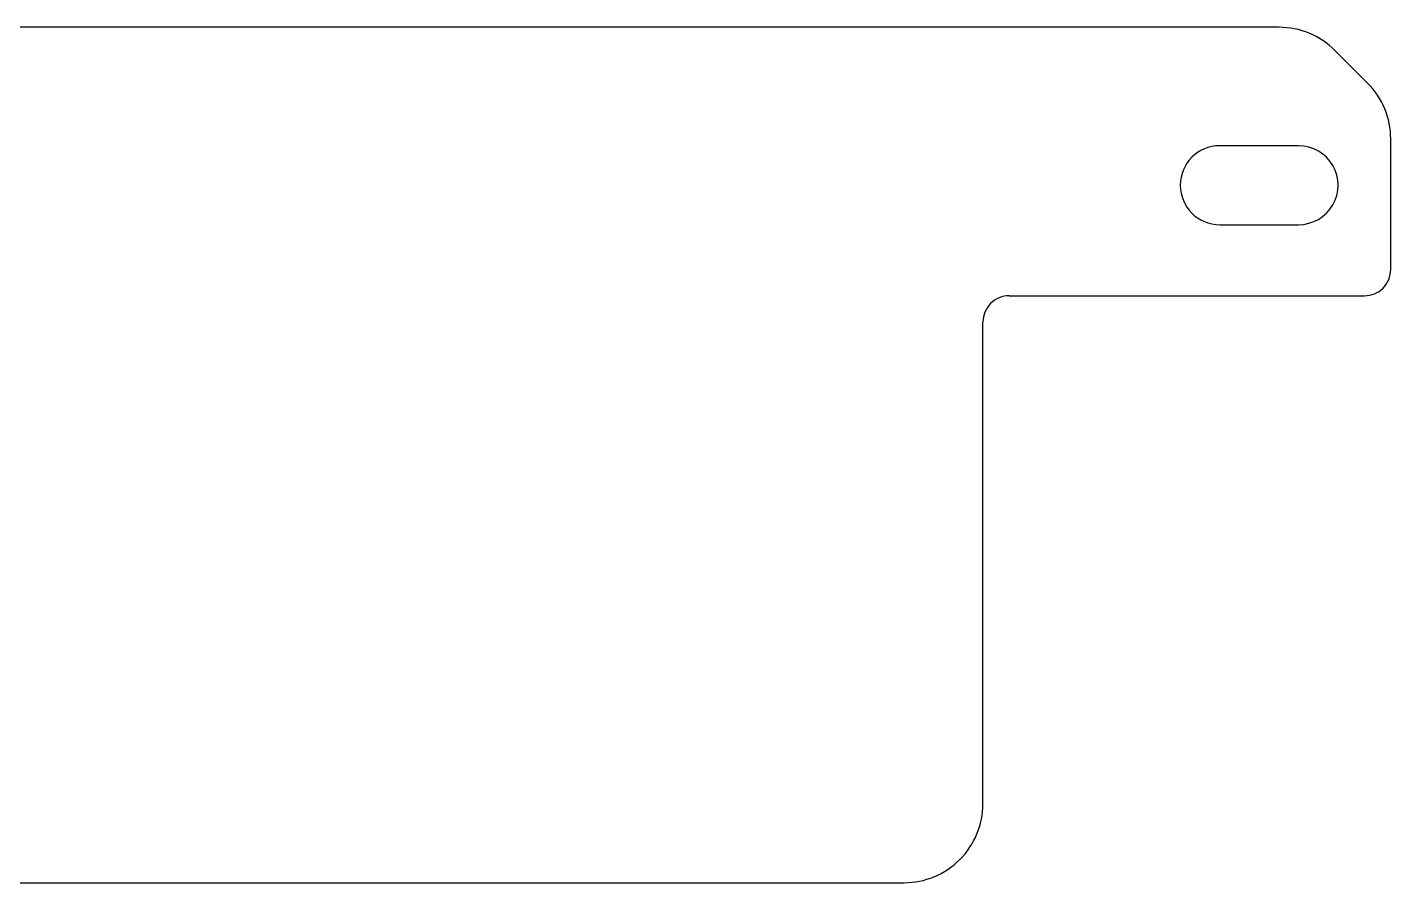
# Model space of a CAD drawing. Header units: millimetres. Extents: x -61 to 57, y -20 to 15.
# Drawn here: x 5.2 to 57, y -20.1 to 12.4 of the extents above; entities that cross this region are included whole.
import ezdxf

# ---------------------------------------------------------------- set-up
doc = ezdxf.new("R2010")
doc.units = ezdxf.units.MM
doc.header["$MEASUREMENT"] = 0
doc.layers.add('Layer 1', color=7, linetype='Continuous')

msp = doc.modelspace()

# ---------------------------------------------------------------- linework, layer by layer
at = {"layer": 'Layer 1', "lineweight": 25}
for points in [[(52.7811, 12.3982), (52.7811, 12.3982), (-0.3663, 12.3982), (-0.3663, 12.3982)], [(54.9024, 11.5195), (54.3398, 12.0822), (53.5767, 12.3982), (52.7811, 12.3982)], [(56.145, 10.2769), (56.145, 10.2769), (54.9024, 11.5195), (54.9024, 11.5195)], [(57.0237, 8.1556), (57.0237, 8.9512), (56.7076, 9.7143), (56.145, 10.2769)], [(53.5237, 7.8982), (53.5237, 7.8982), (50.5237, 7.8982), (50.5237, 7.8982)], [(57.0237, 3.1982), (57.0237, 3.1982), (57.0237, 8.1556), (57.0237, 8.1556)], [(50.5237, 4.8982), (50.5237, 4.8982), (53.5237, 4.8982), (53.5237, 4.8982)], [(42.5237, 2.1982), (42.5237, 2.1982), (56.0237, 2.1982), (56.0237, 2.1982)], [(41.5237, -17.1018), (41.5237, -17.1018), (41.5237, 1.1982), (41.5237, 1.1982)], [(-57.4763, -20.1018), (-57.4763, -20.1018), (38.5237, -20.1018), (38.5237, -20.1018)]]:
    msp.add_open_spline(points, degree=3, dxfattribs=at)
for points, knots in [([(50.5237, 7.8982), (49.6953, 7.8982), (49.0237, 7.2267), (49.0237, 6.3982), (49.0237, 6.3982), (49.0237, 5.5698), (49.6953, 4.8982), (50.5237, 4.8982)], [0, 0, 0, 0, 0.3333333, 0.3333333, 0.3333333, 0.3333333, 1, 1, 1, 1]), ([(53.5237, 4.8982), (54.0596, 4.8982), (54.5548, 5.1841), (54.8228, 5.6482), (54.8228, 5.6482), (55.0907, 6.1123), (55.0907, 6.6841), (54.8228, 7.1482), (54.8228, 7.1482), (54.5548, 7.6123), (54.0596, 7.8982), (53.5237, 7.8982)], [0, 0, 0, 0, 0.25, 0.25, 0.25, 0.25, 0.5, 0.5, 0.5, 0.5, 1, 1, 1, 1]), ([(56.0237, 2.1982), (56.2889, 2.1982), (56.5433, 2.3036), (56.7308, 2.4911), (56.7308, 2.4911), (56.9184, 2.6787), (57.0237, 2.933), (57.0237, 3.1982)], [0, 0, 0, 0, 0.3333333, 0.3333333, 0.3333333, 0.3333333, 1, 1, 1, 1]), ([(42.5237, 2.1982), (42.2585, 2.1982), (42.0041, 2.0929), (41.8166, 1.9053), (41.8166, 1.9053), (41.6291, 1.7178), (41.5237, 1.4634), (41.5237, 1.1982)], [0, 0, 0, 0, 0.3333333, 0.3333333, 0.3333333, 0.3333333, 1, 1, 1, 1]), ([(38.5237, -20.1018), (39.3194, -20.1018), (40.0824, -19.7857), (40.645, -19.2231), (40.645, -19.2231), (41.2076, -18.6605), (41.5237, -17.8974), (41.5237, -17.1018)], [0, 0, 0, 0, 0.3333333, 0.3333333, 0.3333333, 0.3333333, 1, 1, 1, 1])]:
    msp.add_open_spline(points, degree=3, knots=knots, dxfattribs=at)

doc.saveas('drawing.dxf')
